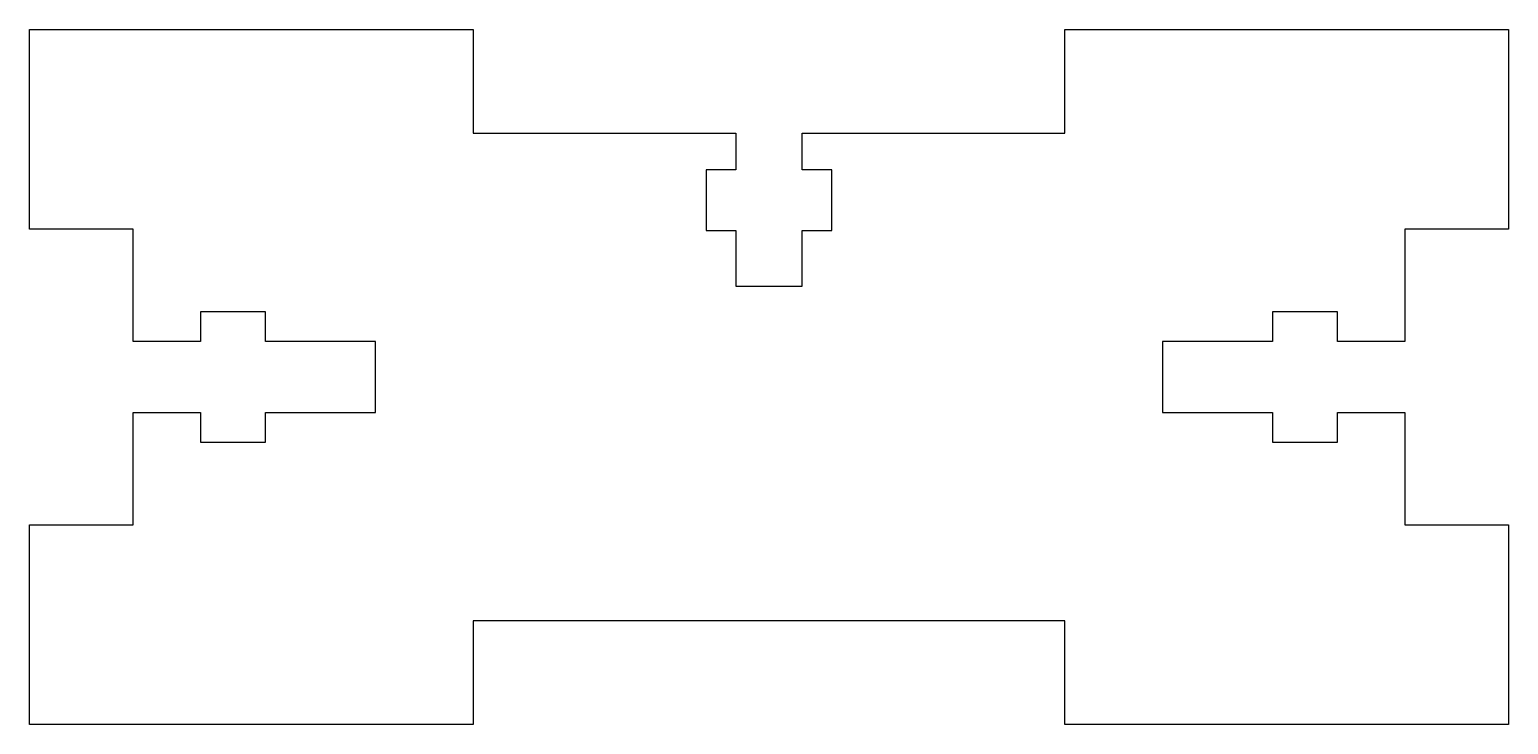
# Model space of a CAD drawing. Header units: inches. Extents: x -1.25 to 1.25, y 2.15 to 3.32.
import ezdxf

# ---------------------------------------------------------------- set-up
doc = ezdxf.new("R2010")
doc.units = ezdxf.units.IN
doc.layers.get('0').update_dxf_attribs({"linetype": 'CONTINUOUS'})

msp = doc.modelspace()

# ---------------------------------------------------------------- linework, layer by layer
msp.add_lwpolyline([(0.056, 3.088), (0.056, 3.15), (0.5, 3.15), (0.5, 3.325), (1.25, 3.325), (1.25, 2.9875), (1.075, 2.9875), (1.075, 2.7975), (0.961, 2.7975), (0.961, 2.8475), (0.851, 2.8475), (0.851, 2.7975), (0.665, 2.7975), (0.665, 2.6775), (0.851, 2.6775), (0.851, 2.6275), (0.961, 2.6275), (0.961, 2.6775), (1.075, 2.6775), (1.075, 2.4875), (1.25, 2.4875), (1.25, 2.15), (0.5, 2.15), (0.5, 2.325), (-0.5, 2.325), (-0.5, 2.15), (-1.25, 2.15), (-1.25, 2.4875), (-1.075, 2.4875), (-1.075, 2.6775), (-0.961, 2.6775), (-0.961, 2.6275), (-0.851, 2.6275), (-0.851, 2.6775), (-0.665, 2.6775), (-0.665, 2.7975), (-0.851, 2.7975), (-0.851, 2.8475), (-0.961, 2.8475), (-0.961, 2.7975), (-1.075, 2.7975), (-1.075, 2.9875), (-1.25, 2.9875), (-1.25, 3.325), (-0.5, 3.325), (-0.5, 3.15), (-0.056, 3.15), (-0.056, 3.088), (-0.106, 3.088), (-0.106, 2.985), (-0.056, 2.985), (-0.056, 2.891), (0.056, 2.891), (0.056, 2.985), (0.106, 2.985), (0.106, 3.088)], close=True)

doc.saveas('drawing.dxf')
